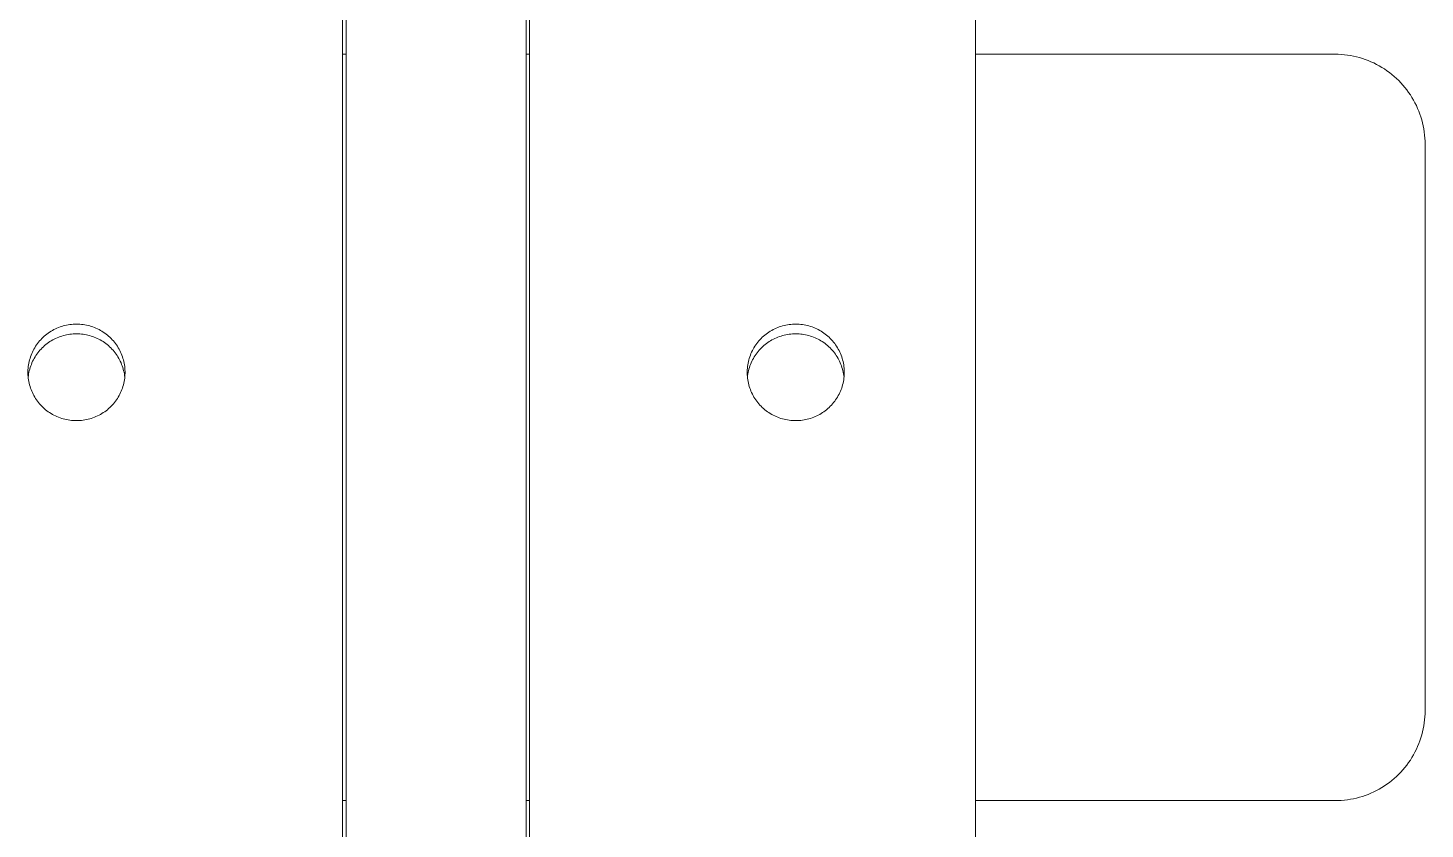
# Model space of a CAD drawing. Header units: millimetres. Extents: x -80 to 4518, y -398 to 2524.
# Drawn here: x 1619 to 1696.7, y 1688.4 to 1732.9 of the extents above; entities that cross this region are included whole.
import ezdxf

# ---------------------------------------------------------------- set-up
doc = ezdxf.new("R2010")
doc.units = ezdxf.units.MM
doc.layers.add('ZANO_R', color=7, linetype='Continuous', lineweight=0)

msp = doc.modelspace()

# ---------------------------------------------------------------- linework, layer by layer
at = {"layer": 'ZANO_R'}
for p, q in [((1671.676, 1779.187), (1671.676, 1421.527)), ((1636.476, 1748.186), (1636.476, 1623.829)), ((1646.876, 1623.829), (1646.876, 1748.186)), ((1636.676, 1731.451), (1636.676, 1733.855)), ((1646.676, 1731.451), (1646.676, 1733.855)), ((1636.476, 1731.487), (1636.676, 1731.487)), ((1636.676, 1713.232), (1636.676, 1731.451)), ((1646.676, 1731.487), (1646.876, 1731.487)), ((1646.676, 1713.232), (1646.676, 1731.451)), ((1671.676, 1731.487), (1691.676, 1731.487)), ((1691.676, 1731.487), (1691.847, 1731.484)), ((1691.847, 1731.484), (1692.017, 1731.475)), ((1692.017, 1731.475), (1692.187, 1731.461)), ((1692.187, 1731.461), (1692.357, 1731.441)), ((1692.357, 1731.441), (1692.525, 1731.414)), ((1692.525, 1731.414), (1692.693, 1731.382)), ((1692.693, 1731.382), (1692.86, 1731.345)), ((1692.86, 1731.345), (1693.025, 1731.302)), ((1693.025, 1731.302), (1693.188, 1731.253)), ((1693.188, 1731.253), (1693.35, 1731.198)), ((1693.35, 1731.198), (1693.51, 1731.138)), ((1693.51, 1731.138), (1693.668, 1731.073)), ((1693.668, 1731.073), (1693.823, 1731.002)), ((1693.823, 1731.002), (1693.976, 1730.926)), ((1693.976, 1730.926), (1694.126, 1730.845)), ((1694.126, 1730.845), (1694.274, 1730.759)), ((1694.274, 1730.759), (1694.418, 1730.668)), ((1694.418, 1730.668), (1694.559, 1730.572)), ((1694.559, 1730.572), (1694.697, 1730.471)), ((1694.697, 1730.471), (1694.831, 1730.366)), ((1694.831, 1730.366), (1694.962, 1730.256)), ((1694.962, 1730.256), (1695.089, 1730.141)), ((1695.089, 1730.141), (1695.211, 1730.023)), ((1695.211, 1730.023), (1695.33, 1729.9)), ((1695.33, 1729.9), (1695.444, 1729.773)), ((1695.444, 1729.773), (1695.554, 1729.643)), ((1695.554, 1729.643), (1695.66, 1729.508)), ((1695.66, 1729.508), (1695.761, 1729.37)), ((1695.761, 1729.37), (1695.857, 1729.229)), ((1695.857, 1729.229), (1695.948, 1729.085)), ((1695.948, 1729.085), (1696.034, 1728.938)), ((1696.034, 1728.938), (1696.115, 1728.787)), ((1696.115, 1728.787), (1696.191, 1728.634)), ((1696.191, 1728.634), (1696.262, 1728.479)), ((1696.262, 1728.479), (1696.327, 1728.321)), ((1696.327, 1728.321), (1696.387, 1728.161)), ((1696.387, 1728.161), (1696.442, 1728)), ((1696.442, 1728), (1696.49, 1727.836)), ((1696.49, 1727.836), (1696.534, 1727.671)), ((1696.534, 1727.671), (1696.571, 1727.504)), ((1696.571, 1727.504), (1696.603, 1727.337)), ((1696.603, 1727.337), (1696.629, 1727.168)), ((1696.629, 1727.168), (1696.65, 1726.998)), ((1696.65, 1726.998), (1696.664, 1726.828)), ((1696.664, 1726.828), (1696.673, 1726.658)), ((1696.673, 1726.658), (1696.676, 1726.487)), ((1696.676, 1698.736), (1696.676, 1726.487)), ((1620.941, 1716.388), (1620.852, 1716.362)), ((1621.031, 1716.411), (1620.941, 1716.388)), ((1621.122, 1716.431), (1621.031, 1716.411)), ((1621.213, 1716.448), (1621.122, 1716.431)), ((1621.305, 1716.462), (1621.213, 1716.448)), ((1621.398, 1716.472), (1621.305, 1716.462)), ((1621.49, 1716.479), (1621.398, 1716.472)), ((1621.583, 1716.483), (1621.49, 1716.479)), ((1621.676, 1716.484), (1621.583, 1716.483)), ((1621.769, 1716.483), (1621.676, 1716.484)), ((1621.862, 1716.479), (1621.769, 1716.483)), ((1621.954, 1716.472), (1621.862, 1716.479)), ((1622.047, 1716.462), (1621.954, 1716.472)), ((1622.138, 1716.448), (1622.047, 1716.462)), ((1622.23, 1716.431), (1622.138, 1716.448)), ((1622.321, 1716.411), (1622.23, 1716.431)), ((1622.411, 1716.388), (1622.321, 1716.411)), ((1622.5, 1716.362), (1622.411, 1716.388)), ((1660.941, 1716.388), (1660.852, 1716.362)), ((1661.031, 1716.411), (1660.941, 1716.388)), ((1661.122, 1716.431), (1661.031, 1716.411)), ((1661.213, 1716.448), (1661.122, 1716.431)), ((1661.305, 1716.462), (1661.213, 1716.448)), ((1661.398, 1716.472), (1661.305, 1716.462)), ((1661.49, 1716.479), (1661.398, 1716.472)), ((1661.583, 1716.483), (1661.49, 1716.479)), ((1661.676, 1716.484), (1661.583, 1716.483)), ((1661.769, 1716.483), (1661.676, 1716.484)), ((1661.862, 1716.479), (1661.769, 1716.483)), ((1661.954, 1716.472), (1661.862, 1716.479)), ((1662.047, 1716.462), (1661.954, 1716.472)), ((1662.138, 1716.448), (1662.047, 1716.462)), ((1662.23, 1716.431), (1662.138, 1716.448)), ((1662.321, 1716.411), (1662.23, 1716.431)), ((1662.411, 1716.388), (1662.321, 1716.411)), ((1662.5, 1716.362), (1662.411, 1716.388)), ((1619.687, 1715.625), (1619.626, 1715.556)), ((1619.752, 1715.693), (1619.687, 1715.625)), ((1619.818, 1715.757), (1619.752, 1715.693)), ((1619.887, 1715.82), (1619.818, 1715.757)), ((1619.958, 1715.88), (1619.887, 1715.82)), ((1620.031, 1715.937), (1619.958, 1715.88)), ((1620.106, 1715.992), (1620.031, 1715.937)), ((1620.182, 1716.045), (1620.106, 1715.992)), ((1620.261, 1716.094), (1620.182, 1716.045)), ((1620.341, 1716.141), (1620.261, 1716.094)), ((1620.275, 1715.565), (1620.354, 1715.611)), ((1620.423, 1716.185), (1620.341, 1716.141)), ((1620.354, 1715.611), (1620.435, 1715.655)), ((1620.506, 1716.227), (1620.423, 1716.185)), ((1620.435, 1715.655), (1620.518, 1715.695)), ((1620.591, 1716.265), (1620.506, 1716.227)), ((1620.518, 1715.695), (1620.602, 1715.733)), ((1620.677, 1716.3), (1620.591, 1716.265)), ((1620.602, 1715.733), (1620.687, 1715.768)), ((1620.764, 1716.333), (1620.677, 1716.3)), ((1620.687, 1715.768), (1620.773, 1715.8)), ((1620.852, 1716.362), (1620.764, 1716.333)), ((1620.773, 1715.8), (1620.86, 1715.829)), ((1620.86, 1715.829), (1620.949, 1715.855)), ((1620.949, 1715.855), (1621.038, 1715.878)), ((1621.038, 1715.878), (1621.128, 1715.898)), ((1621.128, 1715.898), (1621.218, 1715.915)), ((1621.218, 1715.915), (1621.309, 1715.929)), ((1621.309, 1715.929), (1621.4, 1715.939)), ((1621.4, 1715.939), (1621.492, 1715.947)), ((1621.492, 1715.947), (1621.584, 1715.951)), ((1621.584, 1715.951), (1621.676, 1715.952)), ((1621.676, 1715.952), (1621.768, 1715.951)), ((1621.768, 1715.951), (1621.86, 1715.947)), ((1621.86, 1715.947), (1621.951, 1715.939)), ((1621.951, 1715.939), (1622.043, 1715.929)), ((1622.043, 1715.929), (1622.134, 1715.915)), ((1622.134, 1715.915), (1622.224, 1715.898)), ((1622.224, 1715.898), (1622.314, 1715.878)), ((1622.314, 1715.878), (1622.403, 1715.855)), ((1622.403, 1715.855), (1622.491, 1715.829)), ((1622.491, 1715.829), (1622.579, 1715.8)), ((1622.588, 1716.333), (1622.5, 1716.362)), ((1622.579, 1715.8), (1622.665, 1715.768)), ((1622.675, 1716.3), (1622.588, 1716.333)), ((1622.665, 1715.768), (1622.75, 1715.733)), ((1622.761, 1716.265), (1622.675, 1716.3)), ((1622.75, 1715.733), (1622.834, 1715.695)), ((1622.845, 1716.227), (1622.761, 1716.265)), ((1622.834, 1715.695), (1622.916, 1715.655)), ((1622.929, 1716.185), (1622.845, 1716.227)), ((1622.916, 1715.655), (1622.997, 1715.611)), ((1623.011, 1716.141), (1622.929, 1716.185)), ((1622.997, 1715.611), (1623.077, 1715.565)), ((1623.091, 1716.094), (1623.011, 1716.141)), ((1623.169, 1716.045), (1623.091, 1716.094)), ((1623.246, 1715.992), (1623.169, 1716.045)), ((1623.321, 1715.937), (1623.246, 1715.992)), ((1623.394, 1715.88), (1623.321, 1715.937)), ((1623.465, 1715.82), (1623.394, 1715.88)), ((1623.533, 1715.757), (1623.465, 1715.82)), ((1623.6, 1715.693), (1623.533, 1715.757)), ((1623.664, 1715.625), (1623.6, 1715.693)), ((1623.726, 1715.556), (1623.664, 1715.625)), ((1659.687, 1715.625), (1659.626, 1715.556)), ((1659.752, 1715.693), (1659.687, 1715.625)), ((1659.818, 1715.757), (1659.752, 1715.693)), ((1659.887, 1715.82), (1659.818, 1715.757)), ((1659.958, 1715.88), (1659.887, 1715.82)), ((1660.031, 1715.937), (1659.958, 1715.88)), ((1660.106, 1715.992), (1660.031, 1715.937)), ((1660.182, 1716.045), (1660.106, 1715.992)), ((1660.261, 1716.094), (1660.182, 1716.045)), ((1660.341, 1716.141), (1660.261, 1716.094)), ((1660.275, 1715.565), (1660.354, 1715.611)), ((1660.423, 1716.185), (1660.341, 1716.141)), ((1660.354, 1715.611), (1660.435, 1715.655)), ((1660.506, 1716.227), (1660.423, 1716.185)), ((1660.435, 1715.655), (1660.518, 1715.695)), ((1660.591, 1716.265), (1660.506, 1716.227)), ((1660.518, 1715.695), (1660.602, 1715.733)), ((1660.677, 1716.3), (1660.591, 1716.265)), ((1660.602, 1715.733), (1660.687, 1715.768)), ((1660.764, 1716.333), (1660.677, 1716.3)), ((1660.687, 1715.768), (1660.773, 1715.8)), ((1660.852, 1716.362), (1660.764, 1716.333)), ((1660.773, 1715.8), (1660.86, 1715.829)), ((1660.86, 1715.829), (1660.949, 1715.855)), ((1660.949, 1715.855), (1661.038, 1715.878)), ((1661.038, 1715.878), (1661.128, 1715.898)), ((1661.128, 1715.898), (1661.218, 1715.915)), ((1661.218, 1715.915), (1661.309, 1715.929)), ((1661.309, 1715.929), (1661.4, 1715.939)), ((1661.4, 1715.939), (1661.492, 1715.947)), ((1661.492, 1715.947), (1661.584, 1715.951)), ((1661.584, 1715.951), (1661.676, 1715.952)), ((1661.676, 1715.952), (1661.768, 1715.951)), ((1661.768, 1715.951), (1661.86, 1715.947)), ((1661.86, 1715.947), (1661.951, 1715.939)), ((1661.951, 1715.939), (1662.043, 1715.929)), ((1662.043, 1715.929), (1662.134, 1715.915)), ((1662.134, 1715.915), (1662.224, 1715.898)), ((1662.224, 1715.898), (1662.314, 1715.878)), ((1662.314, 1715.878), (1662.403, 1715.855)), ((1662.403, 1715.855), (1662.491, 1715.829)), ((1662.491, 1715.829), (1662.579, 1715.8)), ((1662.588, 1716.333), (1662.5, 1716.362)), ((1662.579, 1715.8), (1662.665, 1715.768)), ((1662.675, 1716.3), (1662.588, 1716.333)), ((1662.665, 1715.768), (1662.75, 1715.733)), ((1662.761, 1716.265), (1662.675, 1716.3)), ((1662.75, 1715.733), (1662.834, 1715.695)), ((1662.845, 1716.227), (1662.761, 1716.265)), ((1662.834, 1715.695), (1662.916, 1715.655)), ((1662.929, 1716.185), (1662.845, 1716.227)), ((1662.916, 1715.655), (1662.997, 1715.611)), ((1663.011, 1716.141), (1662.929, 1716.185)), ((1662.997, 1715.611), (1663.077, 1715.565)), ((1663.091, 1716.094), (1663.011, 1716.141)), ((1663.169, 1716.045), (1663.091, 1716.094)), ((1663.246, 1715.992), (1663.169, 1716.045)), ((1663.321, 1715.937), (1663.246, 1715.992)), ((1663.394, 1715.88), (1663.321, 1715.937)), ((1663.465, 1715.82), (1663.394, 1715.88)), ((1663.533, 1715.757), (1663.465, 1715.82)), ((1663.6, 1715.693), (1663.533, 1715.757)), ((1663.664, 1715.625), (1663.6, 1715.693)), ((1663.726, 1715.556), (1663.664, 1715.625)), ((1619.186, 1714.849), (1619.152, 1714.762)), ((1619.224, 1714.934), (1619.186, 1714.849)), ((1619.264, 1715.017), (1619.224, 1714.934)), ((1619.308, 1715.099), (1619.264, 1715.017)), ((1619.354, 1715.18), (1619.308, 1715.099)), ((1619.403, 1715.259), (1619.354, 1715.18)), ((1619.455, 1715.336), (1619.403, 1715.259)), ((1619.509, 1715.411), (1619.455, 1715.336)), ((1619.471, 1714.819), (1619.526, 1714.893)), ((1619.566, 1715.485), (1619.509, 1715.411)), ((1619.526, 1714.893), (1619.583, 1714.965)), ((1619.626, 1715.556), (1619.566, 1715.485)), ((1619.583, 1714.965), (1619.642, 1715.036)), ((1619.642, 1715.036), (1619.704, 1715.104)), ((1619.704, 1715.104), (1619.768, 1715.17)), ((1619.768, 1715.17), (1619.835, 1715.233)), ((1619.835, 1715.233), (1619.903, 1715.295)), ((1619.903, 1715.295), (1619.974, 1715.354)), ((1619.974, 1715.354), (1620.046, 1715.411)), ((1620.046, 1715.411), (1620.121, 1715.465)), ((1620.121, 1715.465), (1620.197, 1715.516)), ((1620.197, 1715.516), (1620.275, 1715.565)), ((1623.077, 1715.565), (1623.155, 1715.516)), ((1623.155, 1715.516), (1623.231, 1715.465)), ((1623.231, 1715.465), (1623.306, 1715.411)), ((1623.306, 1715.411), (1623.378, 1715.354)), ((1623.378, 1715.354), (1623.449, 1715.295)), ((1623.449, 1715.295), (1623.517, 1715.233)), ((1623.517, 1715.233), (1623.583, 1715.17)), ((1623.583, 1715.17), (1623.648, 1715.104)), ((1623.648, 1715.104), (1623.709, 1715.036)), ((1623.709, 1715.036), (1623.769, 1714.965)), ((1623.786, 1715.485), (1623.726, 1715.556)), ((1623.769, 1714.965), (1623.826, 1714.893)), ((1623.843, 1715.411), (1623.786, 1715.485)), ((1623.826, 1714.893), (1623.88, 1714.819)), ((1623.897, 1715.336), (1623.843, 1715.411)), ((1623.949, 1715.259), (1623.897, 1715.336)), ((1623.998, 1715.18), (1623.949, 1715.259)), ((1624.044, 1715.099), (1623.998, 1715.18)), ((1624.087, 1715.017), (1624.044, 1715.099)), ((1624.128, 1714.934), (1624.087, 1715.017)), ((1624.165, 1714.849), (1624.128, 1714.934)), ((1624.2, 1714.762), (1624.165, 1714.849)), ((1659.186, 1714.849), (1659.152, 1714.762)), ((1659.224, 1714.934), (1659.186, 1714.849)), ((1659.264, 1715.017), (1659.224, 1714.934)), ((1659.308, 1715.099), (1659.264, 1715.017)), ((1659.354, 1715.18), (1659.308, 1715.099)), ((1659.403, 1715.259), (1659.354, 1715.18)), ((1659.455, 1715.336), (1659.403, 1715.259)), ((1659.509, 1715.411), (1659.455, 1715.336)), ((1659.471, 1714.819), (1659.526, 1714.893)), ((1659.566, 1715.485), (1659.509, 1715.411)), ((1659.526, 1714.893), (1659.583, 1714.965)), ((1659.626, 1715.556), (1659.566, 1715.485)), ((1659.583, 1714.965), (1659.642, 1715.036)), ((1659.642, 1715.036), (1659.704, 1715.104)), ((1659.704, 1715.104), (1659.768, 1715.17)), ((1659.768, 1715.17), (1659.835, 1715.233)), ((1659.835, 1715.233), (1659.903, 1715.295)), ((1659.903, 1715.295), (1659.974, 1715.354)), ((1659.974, 1715.354), (1660.046, 1715.411)), ((1660.046, 1715.411), (1660.121, 1715.465)), ((1660.121, 1715.465), (1660.197, 1715.516)), ((1660.197, 1715.516), (1660.275, 1715.565)), ((1663.077, 1715.565), (1663.155, 1715.516)), ((1663.155, 1715.516), (1663.231, 1715.465)), ((1663.231, 1715.465), (1663.306, 1715.411)), ((1663.306, 1715.411), (1663.378, 1715.354)), ((1663.378, 1715.354), (1663.449, 1715.295)), ((1663.449, 1715.295), (1663.517, 1715.233)), ((1663.517, 1715.233), (1663.583, 1715.17)), ((1663.583, 1715.17), (1663.648, 1715.104)), ((1663.648, 1715.104), (1663.709, 1715.036)), ((1663.709, 1715.036), (1663.769, 1714.965)), ((1663.786, 1715.485), (1663.726, 1715.556)), ((1663.769, 1714.965), (1663.826, 1714.893)), ((1663.843, 1715.411), (1663.786, 1715.485)), ((1663.826, 1714.893), (1663.88, 1714.819)), ((1663.897, 1715.336), (1663.843, 1715.411)), ((1663.949, 1715.259), (1663.897, 1715.336)), ((1663.998, 1715.18), (1663.949, 1715.259)), ((1664.044, 1715.099), (1663.998, 1715.18)), ((1664.087, 1715.017), (1664.044, 1715.099)), ((1664.128, 1714.934), (1664.087, 1715.017)), ((1664.165, 1714.849), (1664.128, 1714.934)), ((1664.2, 1714.762), (1664.165, 1714.849)), ((1618.996, 1714.133), (1618.986, 1714.04)), ((1619.008, 1714.225), (1618.996, 1714.133)), ((1619.025, 1714.316), (1619.008, 1714.225)), ((1619.044, 1714.407), (1619.025, 1714.316)), ((1619.066, 1714.497), (1619.044, 1714.407)), ((1619.092, 1714.587), (1619.066, 1714.497)), ((1619.076, 1713.993), (1619.103, 1714.082)), ((1619.12, 1714.675), (1619.092, 1714.587)), ((1619.103, 1714.082), (1619.132, 1714.169)), ((1619.152, 1714.762), (1619.12, 1714.675)), ((1619.132, 1714.169), (1619.165, 1714.255)), ((1619.165, 1714.255), (1619.2, 1714.34)), ((1619.2, 1714.34), (1619.238, 1714.423)), ((1619.238, 1714.423), (1619.279, 1714.506)), ((1619.279, 1714.506), (1619.323, 1714.586)), ((1619.323, 1714.586), (1619.37, 1714.666)), ((1619.37, 1714.666), (1619.419, 1714.743)), ((1619.419, 1714.743), (1619.471, 1714.819)), ((1623.88, 1714.819), (1623.932, 1714.743)), ((1623.932, 1714.743), (1623.982, 1714.666)), ((1623.982, 1714.666), (1624.028, 1714.586)), ((1624.028, 1714.586), (1624.072, 1714.506)), ((1624.072, 1714.506), (1624.113, 1714.423)), ((1624.113, 1714.423), (1624.152, 1714.34)), ((1624.152, 1714.34), (1624.187, 1714.255)), ((1624.187, 1714.255), (1624.22, 1714.169)), ((1624.232, 1714.675), (1624.2, 1714.762)), ((1624.22, 1714.169), (1624.249, 1714.082)), ((1624.26, 1714.587), (1624.232, 1714.675)), ((1624.249, 1714.082), (1624.276, 1713.993)), ((1624.286, 1714.497), (1624.26, 1714.587)), ((1624.308, 1714.407), (1624.286, 1714.497)), ((1624.327, 1714.316), (1624.308, 1714.407)), ((1624.343, 1714.225), (1624.327, 1714.316)), ((1624.356, 1714.133), (1624.343, 1714.225)), ((1624.366, 1714.04), (1624.356, 1714.133)), ((1658.996, 1714.133), (1658.986, 1714.04)), ((1659.008, 1714.225), (1658.996, 1714.133)), ((1659.025, 1714.316), (1659.008, 1714.225)), ((1659.044, 1714.407), (1659.025, 1714.316)), ((1659.066, 1714.497), (1659.044, 1714.407)), ((1659.092, 1714.587), (1659.066, 1714.497)), ((1659.076, 1713.993), (1659.103, 1714.082)), ((1659.12, 1714.675), (1659.092, 1714.587)), ((1659.103, 1714.082), (1659.132, 1714.169)), ((1659.152, 1714.762), (1659.12, 1714.675)), ((1659.132, 1714.169), (1659.165, 1714.255)), ((1659.165, 1714.255), (1659.2, 1714.34)), ((1659.2, 1714.34), (1659.238, 1714.423)), ((1659.238, 1714.423), (1659.279, 1714.506)), ((1659.279, 1714.506), (1659.323, 1714.586)), ((1659.323, 1714.586), (1659.37, 1714.666)), ((1659.37, 1714.666), (1659.419, 1714.743)), ((1659.419, 1714.743), (1659.471, 1714.819)), ((1663.88, 1714.819), (1663.932, 1714.743)), ((1663.932, 1714.743), (1663.982, 1714.666)), ((1663.982, 1714.666), (1664.028, 1714.586)), ((1664.028, 1714.586), (1664.072, 1714.506)), ((1664.072, 1714.506), (1664.113, 1714.423)), ((1664.113, 1714.423), (1664.152, 1714.34)), ((1664.152, 1714.34), (1664.187, 1714.255)), ((1664.187, 1714.255), (1664.22, 1714.169)), ((1664.232, 1714.675), (1664.2, 1714.762)), ((1664.22, 1714.169), (1664.249, 1714.082)), ((1664.26, 1714.587), (1664.232, 1714.675)), ((1664.249, 1714.082), (1664.276, 1713.993)), ((1664.286, 1714.497), (1664.26, 1714.587)), ((1664.308, 1714.407), (1664.286, 1714.497)), ((1664.327, 1714.316), (1664.308, 1714.407)), ((1664.343, 1714.225), (1664.327, 1714.316)), ((1664.356, 1714.133), (1664.343, 1714.225)), ((1664.366, 1714.04), (1664.356, 1714.133)), ((1618.979, 1713.948), (1618.976, 1713.855)), ((1618.976, 1713.855), (1618.976, 1713.762)), ((1618.976, 1713.762), (1618.979, 1713.669)), ((1618.986, 1714.04), (1618.979, 1713.948)), ((1618.979, 1713.669), (1618.986, 1713.576)), ((1618.986, 1713.576), (1618.996, 1713.484)), ((1618.989, 1713.542), (1619, 1713.634)), ((1618.996, 1713.484), (1619.008, 1713.392)), ((1619, 1713.634), (1619.015, 1713.724)), ((1619.008, 1713.392), (1619.025, 1713.3)), ((1619.015, 1713.724), (1619.032, 1713.815)), ((1619.025, 1713.3), (1619.044, 1713.209)), ((1619.032, 1713.815), (1619.053, 1713.904)), ((1619.053, 1713.904), (1619.076, 1713.993)), ((1624.276, 1713.993), (1624.299, 1713.904)), ((1624.299, 1713.904), (1624.32, 1713.815)), ((1624.308, 1713.209), (1624.327, 1713.3)), ((1624.32, 1713.815), (1624.337, 1713.724)), ((1624.327, 1713.3), (1624.343, 1713.392)), ((1624.337, 1713.724), (1624.351, 1713.634)), ((1624.343, 1713.392), (1624.356, 1713.484)), ((1624.351, 1713.634), (1624.363, 1713.542)), ((1624.356, 1713.484), (1624.366, 1713.576)), ((1624.372, 1713.948), (1624.366, 1714.04)), ((1624.366, 1713.576), (1624.372, 1713.669)), ((1624.375, 1713.855), (1624.372, 1713.948)), ((1624.372, 1713.669), (1624.375, 1713.762)), ((1624.375, 1713.762), (1624.375, 1713.855)), ((1658.979, 1713.948), (1658.976, 1713.855)), ((1658.976, 1713.855), (1658.976, 1713.762)), ((1658.976, 1713.762), (1658.979, 1713.669)), ((1658.986, 1714.04), (1658.979, 1713.948)), ((1658.979, 1713.669), (1658.986, 1713.576)), ((1658.986, 1713.576), (1658.996, 1713.484)), ((1658.989, 1713.542), (1659, 1713.634)), ((1658.996, 1713.484), (1659.008, 1713.392)), ((1659, 1713.634), (1659.015, 1713.724)), ((1659.008, 1713.392), (1659.025, 1713.3)), ((1659.015, 1713.724), (1659.032, 1713.815)), ((1659.025, 1713.3), (1659.044, 1713.209)), ((1659.032, 1713.815), (1659.053, 1713.904)), ((1659.053, 1713.904), (1659.076, 1713.993)), ((1664.276, 1713.993), (1664.299, 1713.904)), ((1664.299, 1713.904), (1664.32, 1713.815)), ((1664.308, 1713.209), (1664.327, 1713.3)), ((1664.32, 1713.815), (1664.337, 1713.724)), ((1664.327, 1713.3), (1664.343, 1713.392)), ((1664.337, 1713.724), (1664.351, 1713.634)), ((1664.343, 1713.392), (1664.356, 1713.484)), ((1664.351, 1713.634), (1664.363, 1713.542)), ((1664.356, 1713.484), (1664.366, 1713.576)), ((1664.372, 1713.948), (1664.366, 1714.04)), ((1664.366, 1713.576), (1664.372, 1713.669)), ((1664.375, 1713.855), (1664.372, 1713.948)), ((1664.372, 1713.669), (1664.375, 1713.762)), ((1664.375, 1713.762), (1664.375, 1713.855)), ((1619.044, 1713.209), (1619.066, 1713.119)), ((1619.066, 1713.119), (1619.092, 1713.03)), ((1619.092, 1713.03), (1619.12, 1712.941)), ((1619.12, 1712.941), (1619.152, 1712.854)), ((1619.152, 1712.854), (1619.186, 1712.768)), ((1619.186, 1712.768), (1619.224, 1712.683)), ((1619.224, 1712.683), (1619.264, 1712.599)), ((1619.264, 1712.599), (1619.308, 1712.517)), ((1619.308, 1712.517), (1619.354, 1712.437)), ((1623.998, 1712.437), (1624.044, 1712.517)), ((1624.044, 1712.517), (1624.087, 1712.599)), ((1624.087, 1712.599), (1624.128, 1712.683)), ((1624.128, 1712.683), (1624.165, 1712.768)), ((1624.165, 1712.768), (1624.2, 1712.854)), ((1624.2, 1712.854), (1624.232, 1712.941)), ((1624.232, 1712.941), (1624.26, 1713.03)), ((1624.26, 1713.03), (1624.286, 1713.119)), ((1624.286, 1713.119), (1624.308, 1713.209)), ((1636.676, 1710.12), (1636.676, 1713.232)), ((1646.676, 1710.12), (1646.676, 1713.232)), ((1659.044, 1713.209), (1659.066, 1713.119)), ((1659.066, 1713.119), (1659.092, 1713.03)), ((1659.092, 1713.03), (1659.12, 1712.941)), ((1659.12, 1712.941), (1659.152, 1712.854)), ((1659.152, 1712.854), (1659.186, 1712.768)), ((1659.186, 1712.768), (1659.224, 1712.683)), ((1659.224, 1712.683), (1659.264, 1712.599)), ((1659.264, 1712.599), (1659.308, 1712.517)), ((1659.308, 1712.517), (1659.354, 1712.437)), ((1663.998, 1712.437), (1664.044, 1712.517)), ((1664.044, 1712.517), (1664.087, 1712.599)), ((1664.087, 1712.599), (1664.128, 1712.683)), ((1664.128, 1712.683), (1664.165, 1712.768)), ((1664.165, 1712.768), (1664.2, 1712.854)), ((1664.2, 1712.854), (1664.232, 1712.941)), ((1664.232, 1712.941), (1664.26, 1713.03)), ((1664.26, 1713.03), (1664.286, 1713.119)), ((1664.286, 1713.119), (1664.308, 1713.209)), ((1619.354, 1712.437), (1619.403, 1712.358)), ((1619.403, 1712.358), (1619.455, 1712.28)), ((1619.455, 1712.28), (1619.509, 1712.205)), ((1619.509, 1712.205), (1619.566, 1712.132)), ((1619.566, 1712.132), (1619.626, 1712.06)), ((1619.626, 1712.06), (1619.687, 1711.991)), ((1619.687, 1711.991), (1619.752, 1711.924)), ((1619.752, 1711.924), (1619.818, 1711.859)), ((1619.818, 1711.859), (1619.887, 1711.797)), ((1619.887, 1711.797), (1619.958, 1711.737)), ((1619.958, 1711.737), (1620.031, 1711.679)), ((1623.321, 1711.679), (1623.394, 1711.737)), ((1623.394, 1711.737), (1623.465, 1711.797)), ((1623.465, 1711.797), (1623.533, 1711.859)), ((1623.533, 1711.859), (1623.6, 1711.924)), ((1623.6, 1711.924), (1623.664, 1711.991)), ((1623.664, 1711.991), (1623.726, 1712.06)), ((1623.726, 1712.06), (1623.786, 1712.132)), ((1623.786, 1712.132), (1623.843, 1712.205)), ((1623.843, 1712.205), (1623.897, 1712.28)), ((1623.897, 1712.28), (1623.949, 1712.358)), ((1623.949, 1712.358), (1623.998, 1712.437)), ((1659.354, 1712.437), (1659.403, 1712.358)), ((1659.403, 1712.358), (1659.455, 1712.28)), ((1659.455, 1712.28), (1659.509, 1712.205)), ((1659.509, 1712.205), (1659.566, 1712.132)), ((1659.566, 1712.132), (1659.626, 1712.06)), ((1659.626, 1712.06), (1659.687, 1711.991)), ((1659.687, 1711.991), (1659.752, 1711.924)), ((1659.752, 1711.924), (1659.818, 1711.859)), ((1659.818, 1711.859), (1659.887, 1711.797)), ((1659.887, 1711.797), (1659.958, 1711.737)), ((1659.958, 1711.737), (1660.031, 1711.679)), ((1663.321, 1711.679), (1663.394, 1711.737)), ((1663.394, 1711.737), (1663.465, 1711.797)), ((1663.465, 1711.797), (1663.533, 1711.859)), ((1663.533, 1711.859), (1663.6, 1711.924)), ((1663.6, 1711.924), (1663.664, 1711.991)), ((1663.664, 1711.991), (1663.726, 1712.06)), ((1663.726, 1712.06), (1663.786, 1712.132)), ((1663.786, 1712.132), (1663.843, 1712.205)), ((1663.843, 1712.205), (1663.897, 1712.28)), ((1663.897, 1712.28), (1663.949, 1712.358)), ((1663.949, 1712.358), (1663.998, 1712.437)), ((1620.031, 1711.679), (1620.106, 1711.624)), ((1620.106, 1711.624), (1620.182, 1711.572)), ((1620.182, 1711.572), (1620.261, 1711.522)), ((1620.261, 1711.522), (1620.341, 1711.475)), ((1620.341, 1711.475), (1620.423, 1711.431)), ((1620.423, 1711.431), (1620.506, 1711.39)), ((1620.506, 1711.39), (1620.591, 1711.351)), ((1620.591, 1711.351), (1620.677, 1711.316)), ((1620.677, 1711.316), (1620.764, 1711.284)), ((1620.764, 1711.284), (1620.852, 1711.254)), ((1620.852, 1711.254), (1620.941, 1711.228)), ((1620.941, 1711.228), (1621.031, 1711.205)), ((1621.031, 1711.205), (1621.122, 1711.185)), ((1621.122, 1711.185), (1621.213, 1711.168)), ((1621.213, 1711.168), (1621.305, 1711.155)), ((1621.305, 1711.155), (1621.398, 1711.144)), ((1621.398, 1711.144), (1621.49, 1711.137)), ((1621.49, 1711.137), (1621.583, 1711.133)), ((1621.583, 1711.133), (1621.676, 1711.132)), ((1621.676, 1711.132), (1621.769, 1711.133)), ((1621.769, 1711.133), (1621.862, 1711.137)), ((1621.862, 1711.137), (1621.954, 1711.144)), ((1621.954, 1711.144), (1622.047, 1711.155)), ((1622.047, 1711.155), (1622.138, 1711.168)), ((1622.138, 1711.168), (1622.23, 1711.185)), ((1622.23, 1711.185), (1622.321, 1711.205)), ((1622.321, 1711.205), (1622.411, 1711.228)), ((1622.411, 1711.228), (1622.5, 1711.254)), ((1622.5, 1711.254), (1622.588, 1711.284)), ((1622.588, 1711.284), (1622.675, 1711.316)), ((1622.675, 1711.316), (1622.761, 1711.351)), ((1622.761, 1711.351), (1622.845, 1711.39)), ((1622.845, 1711.39), (1622.929, 1711.431)), ((1622.929, 1711.431), (1623.011, 1711.475)), ((1623.011, 1711.475), (1623.091, 1711.522)), ((1623.091, 1711.522), (1623.169, 1711.572)), ((1623.169, 1711.572), (1623.246, 1711.624)), ((1623.246, 1711.624), (1623.321, 1711.679)), ((1660.031, 1711.679), (1660.106, 1711.624)), ((1660.106, 1711.624), (1660.182, 1711.572)), ((1660.182, 1711.572), (1660.261, 1711.522)), ((1660.261, 1711.522), (1660.341, 1711.475)), ((1660.341, 1711.475), (1660.423, 1711.431)), ((1660.423, 1711.431), (1660.506, 1711.39)), ((1660.506, 1711.39), (1660.591, 1711.351)), ((1660.591, 1711.351), (1660.677, 1711.316)), ((1660.677, 1711.316), (1660.764, 1711.284)), ((1660.764, 1711.284), (1660.852, 1711.254)), ((1660.852, 1711.254), (1660.941, 1711.228)), ((1660.941, 1711.228), (1661.031, 1711.205)), ((1661.031, 1711.205), (1661.122, 1711.185)), ((1661.122, 1711.185), (1661.213, 1711.168)), ((1661.213, 1711.168), (1661.305, 1711.155)), ((1661.305, 1711.155), (1661.398, 1711.144)), ((1661.398, 1711.144), (1661.49, 1711.137)), ((1661.49, 1711.137), (1661.583, 1711.133)), ((1661.583, 1711.133), (1661.676, 1711.132)), ((1661.676, 1711.132), (1661.769, 1711.133)), ((1661.769, 1711.133), (1661.862, 1711.137)), ((1661.862, 1711.137), (1661.954, 1711.144)), ((1661.954, 1711.144), (1662.047, 1711.155)), ((1662.047, 1711.155), (1662.138, 1711.168)), ((1662.138, 1711.168), (1662.23, 1711.185)), ((1662.23, 1711.185), (1662.321, 1711.205)), ((1662.321, 1711.205), (1662.411, 1711.228)), ((1662.411, 1711.228), (1662.5, 1711.254)), ((1662.5, 1711.254), (1662.588, 1711.284)), ((1662.588, 1711.284), (1662.675, 1711.316)), ((1662.675, 1711.316), (1662.761, 1711.351)), ((1662.761, 1711.351), (1662.845, 1711.39)), ((1662.845, 1711.39), (1662.929, 1711.431)), ((1662.929, 1711.431), (1663.011, 1711.475)), ((1663.011, 1711.475), (1663.091, 1711.522)), ((1663.091, 1711.522), (1663.169, 1711.572)), ((1663.169, 1711.572), (1663.246, 1711.624)), ((1663.246, 1711.624), (1663.321, 1711.679)), ((1636.676, 1455.86), (1636.676, 1710.12)), ((1646.676, 1455.86), (1646.676, 1710.12)), ((1696.676, 1695.012), (1696.676, 1698.736)), ((1696.664, 1694.671), (1696.65, 1694.501)), ((1696.673, 1694.842), (1696.664, 1694.671)), ((1696.676, 1695.012), (1696.673, 1694.842)), ((1696.571, 1693.995), (1696.534, 1693.828)), ((1696.603, 1694.163), (1696.571, 1693.995)), ((1696.629, 1694.331), (1696.603, 1694.163)), ((1696.65, 1694.501), (1696.629, 1694.331)), ((1696.327, 1693.178), (1696.262, 1693.02)), ((1696.387, 1693.338), (1696.327, 1693.178)), ((1696.442, 1693.5), (1696.387, 1693.338)), ((1696.49, 1693.663), (1696.442, 1693.5)), ((1696.534, 1693.828), (1696.49, 1693.663)), ((1695.948, 1692.414), (1695.857, 1692.27)), ((1696.034, 1692.562), (1695.948, 1692.414)), ((1696.115, 1692.712), (1696.034, 1692.562)), ((1696.191, 1692.865), (1696.115, 1692.712)), ((1696.262, 1693.02), (1696.191, 1692.865)), ((1695.33, 1691.599), (1695.211, 1691.477)), ((1695.444, 1691.726), (1695.33, 1691.599)), ((1695.554, 1691.857), (1695.444, 1691.726)), ((1695.66, 1691.991), (1695.554, 1691.857)), ((1695.761, 1692.129), (1695.66, 1691.991)), ((1695.857, 1692.27), (1695.761, 1692.129)), ((1694.418, 1690.831), (1694.274, 1690.74)), ((1694.559, 1690.927), (1694.418, 1690.831)), ((1694.697, 1691.028), (1694.559, 1690.927)), ((1694.831, 1691.134), (1694.697, 1691.028)), ((1694.962, 1691.244), (1694.831, 1691.134)), ((1695.089, 1691.358), (1694.962, 1691.244)), ((1695.211, 1691.477), (1695.089, 1691.358)), ((1636.676, 1690.012), (1636.476, 1690.012)), ((1646.876, 1690.012), (1646.676, 1690.012)), ((1691.676, 1690.012), (1671.676, 1690.012)), ((1691.847, 1690.015), (1691.676, 1690.012)), ((1692.017, 1690.024), (1691.847, 1690.015)), ((1692.187, 1690.038), (1692.017, 1690.024)), ((1692.357, 1690.059), (1692.187, 1690.038)), ((1692.525, 1690.085), (1692.357, 1690.059)), ((1692.693, 1690.117), (1692.525, 1690.085)), ((1692.86, 1690.154), (1692.693, 1690.117)), ((1693.025, 1690.198), (1692.86, 1690.154)), ((1693.188, 1690.247), (1693.025, 1690.198)), ((1693.35, 1690.301), (1693.188, 1690.247)), ((1693.51, 1690.361), (1693.35, 1690.301)), ((1693.668, 1690.426), (1693.51, 1690.361)), ((1693.823, 1690.497), (1693.668, 1690.426)), ((1693.976, 1690.573), (1693.823, 1690.497)), ((1694.126, 1690.654), (1693.976, 1690.573)), ((1694.274, 1690.74), (1694.126, 1690.654))]:
    msp.add_line(p, q, dxfattribs=at)

doc.saveas('drawing.dxf')
